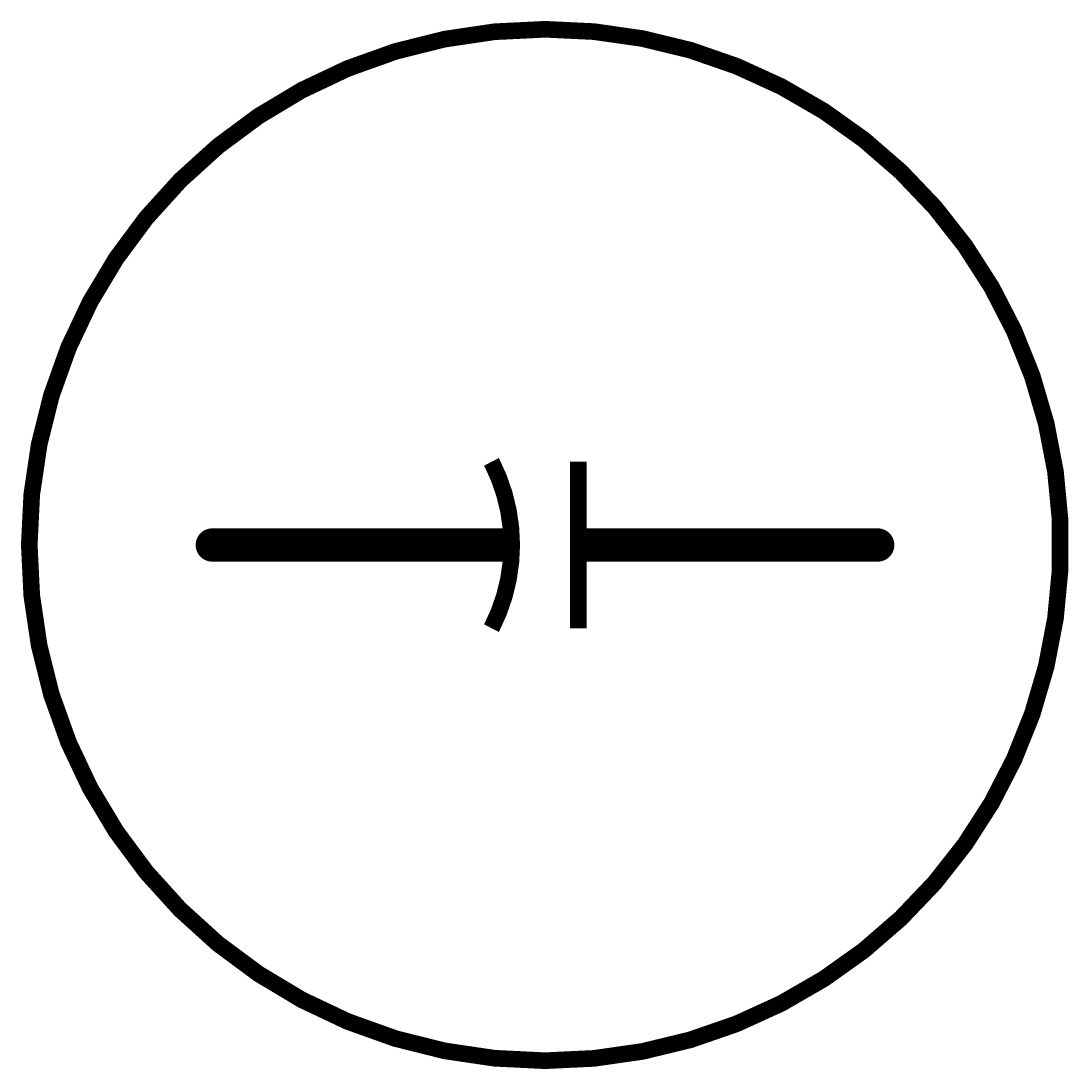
# Model space of a CAD drawing. Extents: x -0.057 to 0.258, y -0.157 to 0.158.
import ezdxf

# ---------------------------------------------------------------- set-up
doc = ezdxf.new("R2010")
doc.units = 0
doc.header["$MEASUREMENT"] = 0
doc.layers.get('0').update_dxf_attribs({"linetype": 'CONTINUOUS'})
doc.layers.add('21', color=251, linetype='CONTINUOUS')
doc.layers.add('51', color=251, linetype='CONTINUOUS')

msp = doc.modelspace()

# ---------------------------------------------------------------- linework, layer by layer
at = {"linetype": 'ByBlock', "const_width": 0.005}
for points in [[(0.1000000000000001, -0.1549999999999996, 0.9999999999999999), (0.1000000000000001, 0.1550000000000002, 0.9999999999999999)], [(-0.002499999999999503, 4.440892098500626e-16, 1), (0.002500000000000391, 4.440892098500626e-16, 1)], [(0.1975000000000002, 8.881784197001252e-16, 1), (0.2025000000000001, 8.881784197001252e-16, 1)]]:
    msp.add_lwpolyline(points, format="xyb", close=True, dxfattribs=at)
msp.add_lwpolyline([(0.08391206477929636, -0.02499999999999991, 0.2435174088281294), (0.08391206477929636, 0.02500000000000036, 0.07093774251100253)], format="xyb", dxfattribs=at)
at = {"layer": '21', "const_width": 0.005}
msp.add_lwpolyline([(0.1099999999999999, -0.02499999999999991), (0.1099999999999999, 0.02500000000000036)], dxfattribs=at)
at = {"layer": '51', "const_width": 0.01}
for points in [[(0.08999999999999941, 0), (0, 0)], [(0.2000000000000002, 0), (0.1099999999999999, 0)]]:
    msp.add_lwpolyline(points, dxfattribs=at)

doc.saveas('drawing.dxf')
